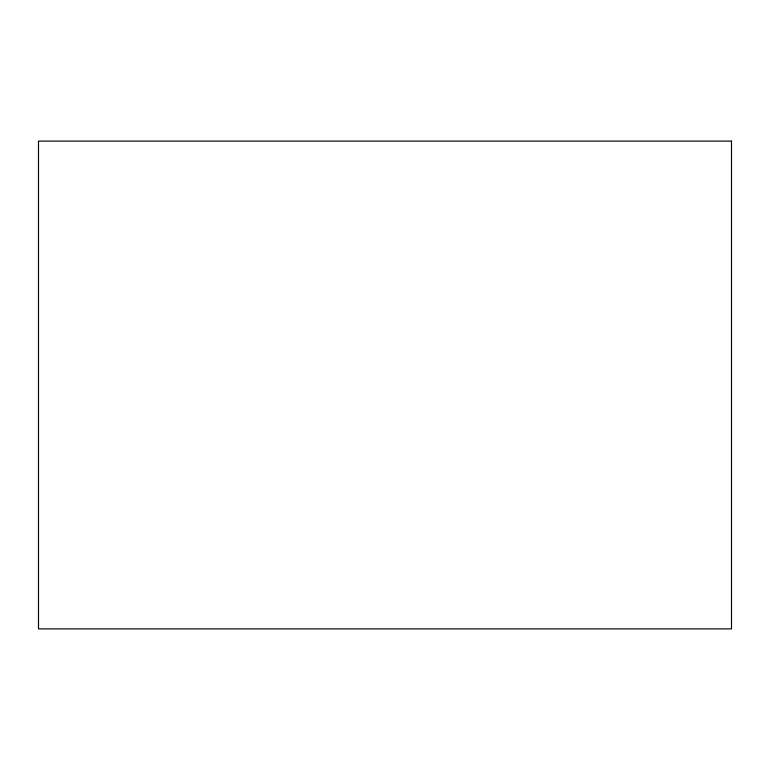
<?xml version="1.0" encoding="UTF-8"?>
<svg xmlns="http://www.w3.org/2000/svg" width="770" height="770" viewBox="0 0 770 770"><rect width="100%" height="100%" fill="white"/><g stroke="black" fill="none" stroke-linecap="round" stroke-linejoin="round"><path stroke-width="1.16" d="M731.5 141.112L38.5 141.112L38.5 628.888L731.5 628.888L731.5 141.112"/></g></svg>
